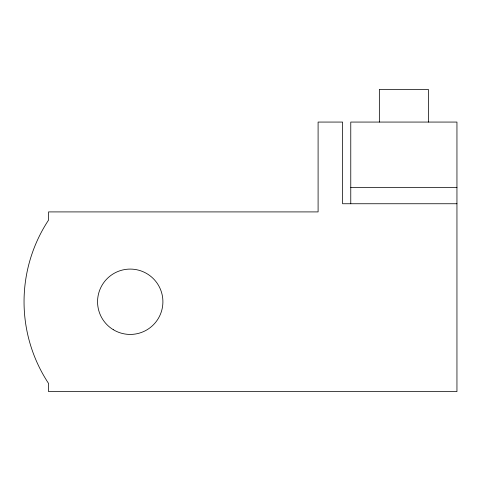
<?xml version="1.0" encoding="UTF-8"?>
<svg xmlns="http://www.w3.org/2000/svg" width="481" height="481" viewBox="0 0 481 481"><rect width="100%" height="100%" fill="white"/><g stroke="black" fill="none" stroke-linecap="round" stroke-linejoin="round"><path stroke-width="0.72" d="M350.769 187.41L456.95 187.41M456.95 203.746L342.598 203.746L342.598 122.066L318.097 122.066L318.097 211.911L48.551 211.911L48.551 220.082A148.382 148.382 0 0 0 48.551 383.441L48.551 391.606L456.95 391.606L456.95 122.066L350.769 122.066L350.769 203.746M428.361 122.066L428.361 89.394L379.353 89.394L379.353 122.066M113.288 329.695A32.672 32.672 0 0 0 162.897 302.465A32.672 32.672 0 0 0 114.514 273.118A32.672 32.672 0 0 0 113.288 329.695"/></g></svg>
